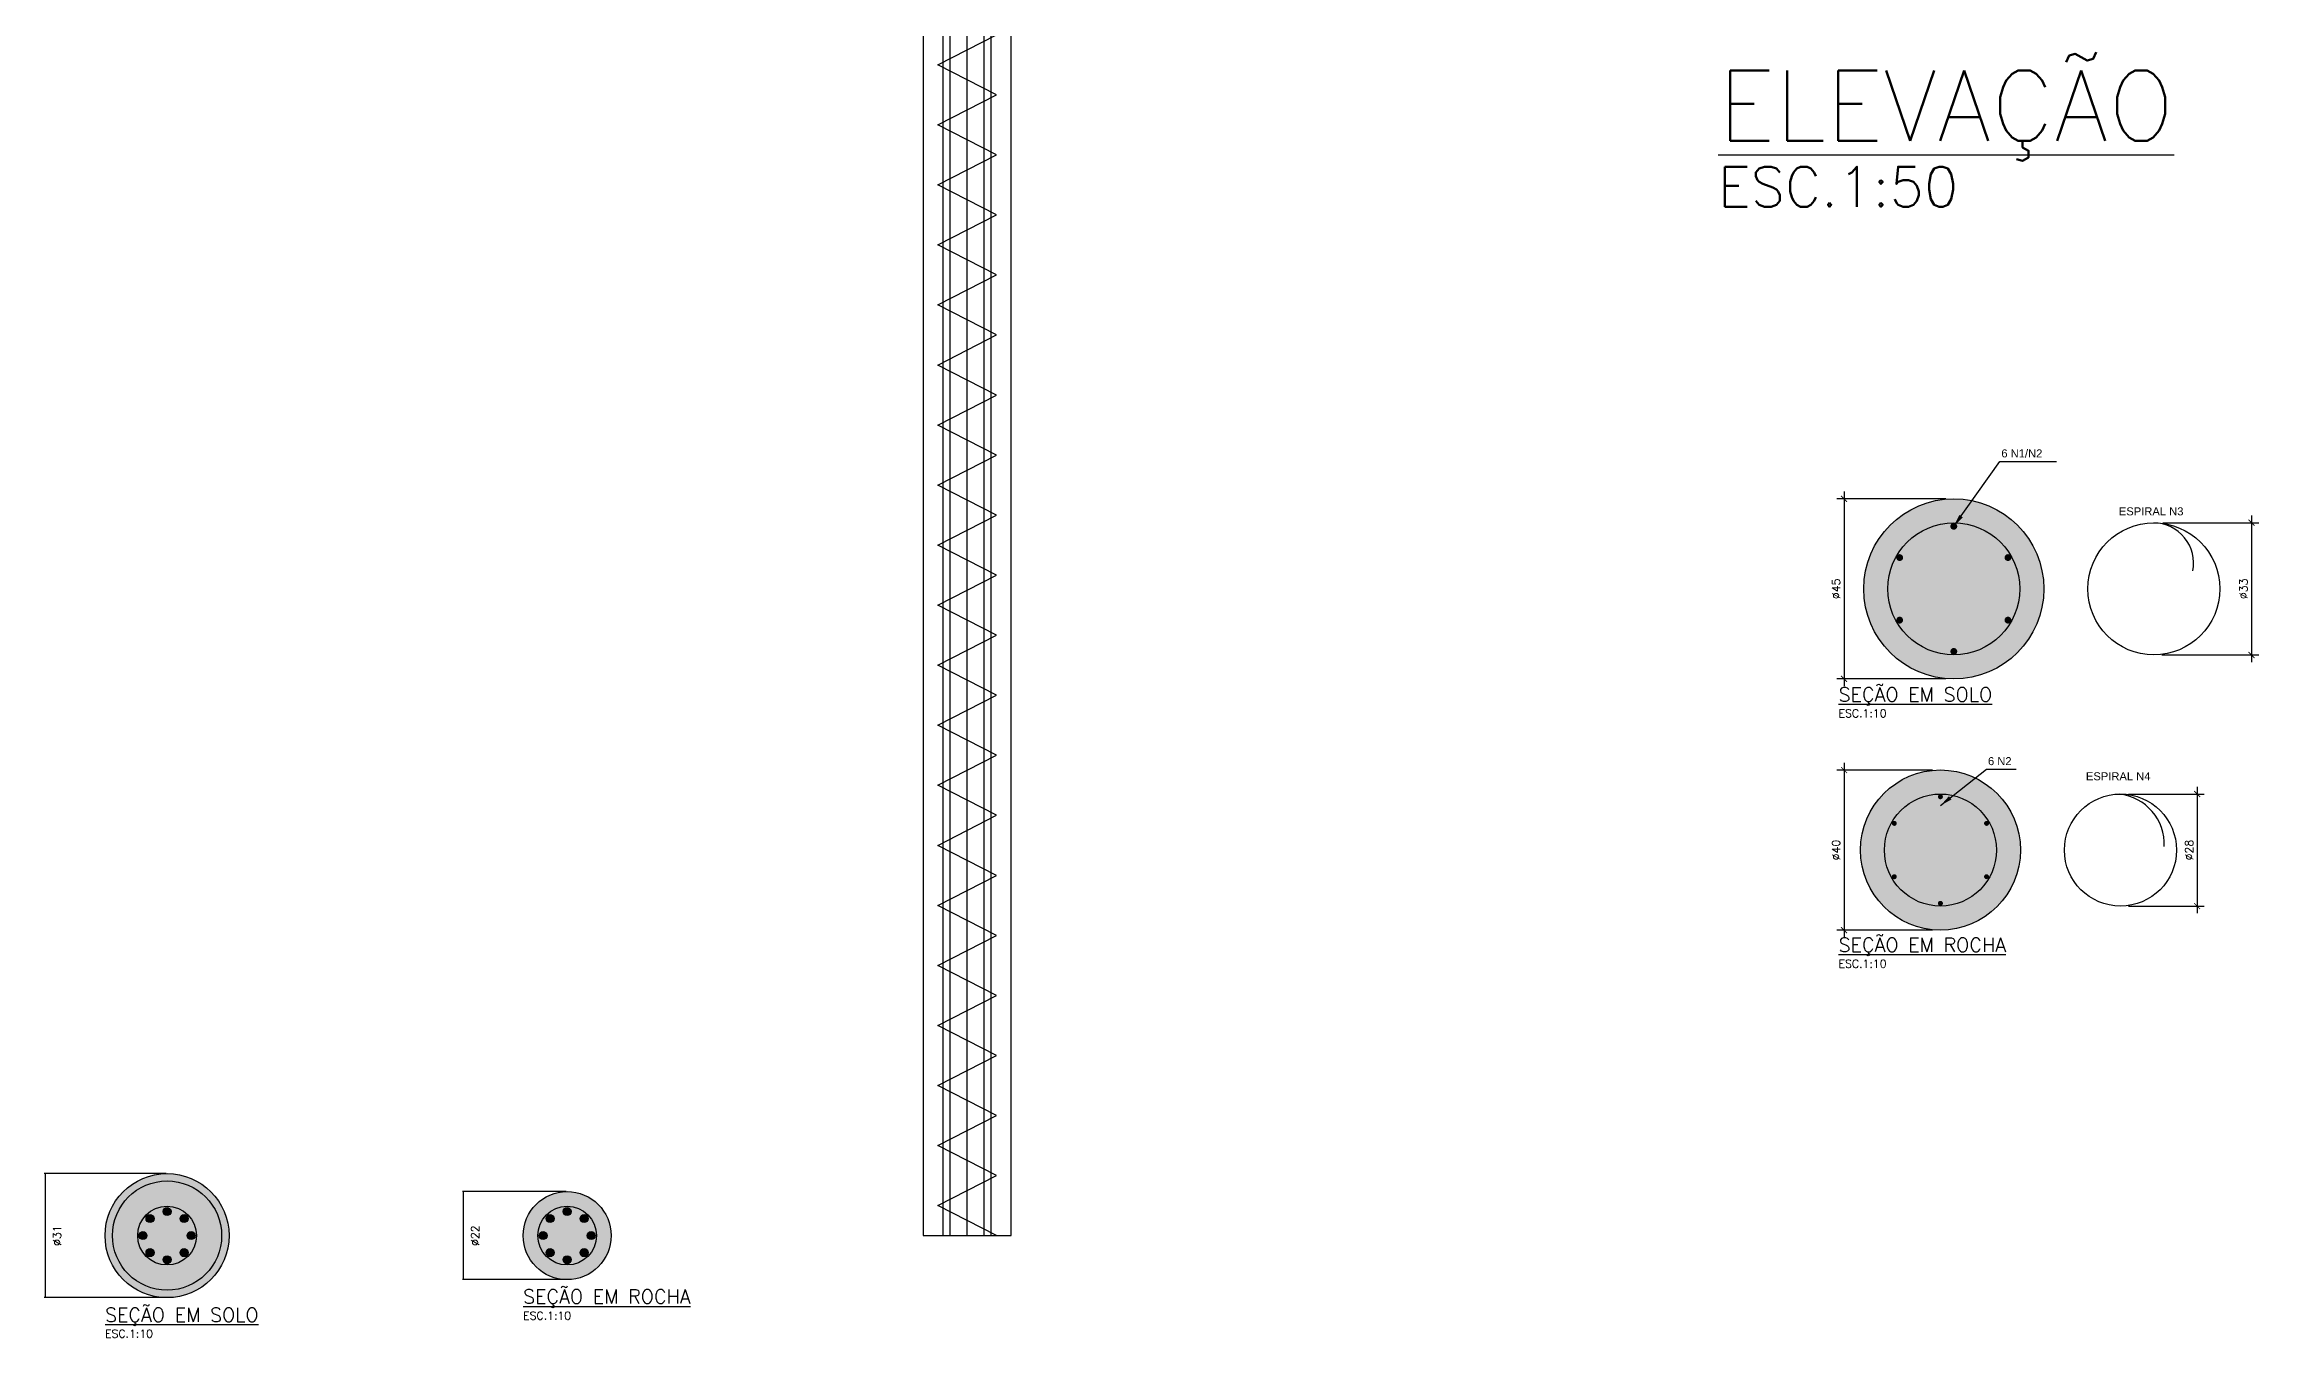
# Model space of a CAD drawing. Header units: millimetres. Extents: x -307 to 8753, y -255 to 18176.
# Drawn here: x -307 to 5228, y -255 to 2976 of the extents above; entities that cross this region are included whole.
import ezdxf

# ---------------------------------------------------------------- set-up
doc = ezdxf.new("R2010")
doc.units = ezdxf.units.MM
for name, color, linetype in [('ARMADURA', 4, 'Continuous'), ('CIVIL-254', 254, 'Continuous'), ('CIVIL-DIM', 1, 'Continuous'), ('CIVIL-FERRO-CORTE', 4, 'Continuous'), ('CIVIL-TX2', 2, 'Continuous'), ('CIVIL-TX5', 5, 'Continuous'), ('FERRO_05', 5, 'Continuous'), ('FORMA_02', 2, 'Continuous'), ('PERFIL', 3, 'Continuous'), ('REVESTIMENTO', 1, 'Continuous')]:
    doc.layers.add(name, color=color, linetype=linetype)
doc.styles.add('140CL-1_10', font='romans.shx', dxfattribs={"height": 35})
doc.styles.add('140CL-1_50', font='romans.shx', dxfattribs={"height": 175})
doc.styles.add('80CL-1_10', font='romans.shx', dxfattribs={"height": 20})
doc.styles.add('80CL-1_25', font='romans.shx', dxfattribs={"height": 50})
doc.styles.add('80CL-1_50', font='romans.shx', dxfattribs={"height": 100})
doc.styles.add('ARIAL NORMAL 12.5', font='arial.ttf', dxfattribs={"height": 25})
doc.dimstyles.new('TICK-1_10', dxfattribs={"dimscale": 10, "dimtxt": 2, "dimasz": 1.5, "dimexe": 1.8, "dimexo": 2, "dimgap": 1, "dimtad": 1, "dimlfac": 0.1, "dimtxsty": '80CL-1_10', "dimblk": 'ARCHTICK', "dimcen": -2, "dimdle": 1.8, "dimclrd": 1, "dimclre": 1, "dimclrt": 2, "dimadec": 4, "dimazin": 2, "dimtfac": 1, "dimtmove": 2, "dimatfit": 3, "dimlwd": -1})
doc.dimstyles.new('TICK-1_25', dxfattribs={"dimscale": 25, "dimtxt": 50, "dimasz": 1.5, "dimexe": 1.8, "dimexo": 2, "dimgap": 1, "dimtad": 1, "dimdec": 1, "dimlfac": 0.1, "dimtxsty": '80CL-1_25', "dimblk": 'ARCHTICK', "dimcen": -2, "dimdle": 1.8, "dimclrd": 1, "dimclre": 1, "dimclrt": 2, "dimadec": 4, "dimazin": 2, "dimtfac": 1, "dimtdec": 1, "dimtmove": 2, "dimatfit": 3, "dimlwd": -1})

# ---------------------------------------------------------------- blocks, each defined once
blk = doc.blocks.new('_ArchTick')
at = {"color": 0, "linetype": 'ByBlock', "const_width": 0.15}
blk.add_lwpolyline([(-0.5, -0.5), (0.5, 0.5)], dxfattribs=at)
blk = doc.blocks.new('*D31')
at = {"layer": 'CIVIL-DIM', "color": 1, "lineweight": -2, "transparency": 16777216}
for p, q in [((4445.9, 1840.7), (4173.5, 1840.7)), ((4445.9, 1390.7), (4173.5, 1390.7))]:
    blk.add_line(p, q, dxfattribs=at)
at = {"layer": 'CIVIL-DIM', "color": 1, "transparency": 16777216}
blk.add_line((4191.5, 1858.7), (4191.5, 1372.7), dxfattribs=at)
at = {"layer": 'Defpoints', "color": 0, "transparency": 16777216}
for p in [(4465.9, 1840.7), (4191.5, 1390.7), (4465.9, 1390.7)]:
    blk.add_point(p, dxfattribs=at)
at = {"layer": 'CIVIL-DIM', "color": 1, "transparency": 16777216, "xscale": 15, "yscale": 15, "zscale": 15}
for p, rotation in [((4191.5, 1840.7), 90), ((4191.5, 1390.7), 270)]:
    blk.add_blockref('_ArchTick', p, dxfattribs=dict(at, rotation=rotation))
at = {"layer": 'CIVIL-DIM', "color": 2, "transparency": 16777216, "insert": (4171.5, 1615.7), "char_height": 20, "attachment_point": 5, "rotation": 90, "style": '80CL-1_10'}
blk.add_mtext('%%C45', dxfattribs=at)
blk = doc.blocks.new('*D32')
at = {"layer": 'CIVIL-DIM', "color": 1, "lineweight": -2, "transparency": 16777216}
for p, q in [((4988.2, 1780.9), (5228, 1780.9)), ((4985.9, 1450.7), (5228, 1450.7))]:
    blk.add_line(p, q, dxfattribs=at)
at = {"layer": 'CIVIL-DIM', "color": 1, "transparency": 16777216}
blk.add_line((5210, 1798.9), (5210, 1432.7), dxfattribs=at)
at = {"layer": 'Defpoints', "color": 0, "transparency": 16777216}
for p in [(4968.2, 1780.9), (4965.9, 1450.7), (5210, 1450.7)]:
    blk.add_point(p, dxfattribs=at)
at = {"layer": 'CIVIL-DIM', "color": 1, "transparency": 16777216, "xscale": 15, "yscale": 15, "zscale": 15}
for p, rotation in [((5210, 1780.9), 90), ((5210, 1450.7), 270)]:
    blk.add_blockref('_ArchTick', p, dxfattribs=dict(at, rotation=rotation))
at = {"layer": 'CIVIL-DIM', "color": 2, "transparency": 16777216, "insert": (5190, 1615.8), "char_height": 20, "attachment_point": 5, "rotation": 90, "style": '80CL-1_10'}
blk.add_mtext('%%C33', dxfattribs=at)
blk = doc.blocks.new('*U28')
at = {"layer": 'CIVIL-FERRO-CORTE', "const_width": 8.53}
blk.add_lwpolyline([(-4.3, 0, 1), (4.3, 0, 1)], format="xyb", close=True, dxfattribs=at)
blk = doc.blocks.new('*U26')
at = {"layer": 'CIVIL-DIM', "color": 0, "linetype": 'ByBlock', "lineweight": -2, "transparency": 16777216}
blk.add_blockref('*U28', (910259.8, -387124.4), dxfattribs=at)
for p, rotation in [((910124.5, -387202.5), 59.99999999999999), ((910395.2, -387202.5), 300), ((910124.5, -387358.8), 120), ((910395.2, -387358.8), 239.9999999999999), ((910259.8, -387437), 180)]:
    blk.add_blockref('*U28', p, dxfattribs=dict(at, rotation=rotation))
blk = doc.blocks.new('*D33')
at = {"layer": 'CIVIL-DIM', "color": 1, "lineweight": -2, "transparency": 16777216}
for p, q in [((4412.5, 1163.2), (4173.5, 1163.2)), ((4412.5, 763.2), (4173.5, 763.2))]:
    blk.add_line(p, q, dxfattribs=at)
at = {"layer": 'CIVIL-DIM', "color": 1, "transparency": 16777216}
blk.add_line((4191.5, 1181.2), (4191.5, 745.2), dxfattribs=at)
at = {"layer": 'Defpoints', "color": 0, "transparency": 16777216}
for p in [(4432.5, 1163.2), (4191.5, 763.2), (4432.5, 763.2)]:
    blk.add_point(p, dxfattribs=at)
at = {"layer": 'CIVIL-DIM', "color": 1, "transparency": 16777216, "xscale": 15, "yscale": 15, "zscale": 15}
for p, rotation in [((4191.5, 1163.2), 90), ((4191.5, 763.2), 270)]:
    blk.add_blockref('_ArchTick', p, dxfattribs=dict(at, rotation=rotation))
at = {"layer": 'CIVIL-DIM', "color": 2, "transparency": 16777216, "insert": (4171.5, 963.2), "char_height": 20, "attachment_point": 5, "rotation": 90, "style": '80CL-1_10'}
blk.add_mtext('%%C40', dxfattribs=at)
blk = doc.blocks.new('*D34')
at = {"layer": 'CIVIL-DIM', "color": 1, "transparency": 16777216}
blk.add_line((5074, 1121.2), (5074, 805.2), dxfattribs=at)
at = {"layer": 'CIVIL-DIM', "color": 1, "lineweight": -2, "transparency": 16777216}
for p, q in [((4902.5, 1103.2), (5092, 1103.2)), ((4902.5, 823.2), (5092, 823.2))]:
    blk.add_line(p, q, dxfattribs=at)
at = {"layer": 'Defpoints', "color": 0, "transparency": 16777216}
for p in [(4882.5, 1103.2), (4882.5, 823.2), (5074, 823.2)]:
    blk.add_point(p, dxfattribs=at)
at = {"layer": 'CIVIL-DIM', "color": 1, "transparency": 16777216, "xscale": 15, "yscale": 15, "zscale": 15}
for p, rotation in [((5074, 1103.2), 90), ((5074, 823.2), 270)]:
    blk.add_blockref('_ArchTick', p, dxfattribs=dict(at, rotation=rotation))
at = {"layer": 'CIVIL-DIM', "color": 2, "transparency": 16777216, "insert": (5054, 963.2), "char_height": 20, "attachment_point": 5, "rotation": 90, "style": '80CL-1_10'}
blk.add_mtext('%%C28', dxfattribs=at)
blk = doc.blocks.new('*U29')
at = {"layer": 'CIVIL-FERRO-CORTE', "const_width": 6.11}
blk.add_lwpolyline([(3.1, 0, 1), (-3.1, 0, 1)], format="xyb", close=True, dxfattribs=at)
blk = doc.blocks.new('*U30')
at = {"color": 0, "linetype": 'ByBlock', "lineweight": -2, "transparency": 16777216}
for p, rotation in [((6917.9, 5573.6), 180), ((6802.6, 5507.1), 240), ((7033.2, 5507.1), 120), ((6802.6, 5373.9), 300), ((7033.2, 5373.9), 59.99999999999999)]:
    blk.add_blockref('*U29', p, dxfattribs=dict(at, rotation=rotation))
blk.add_blockref('*U29', (6917.9, 5307.4), dxfattribs=at)
blk = doc.blocks.new('*D1')
at = {"color": 1}
for p, q in [((-2, 155), (-306.8, 155)), ((-305, 155), (-305, -155)), ((-2, -155), (-306.8, -155))]:
    blk.add_line(p, q, dxfattribs=at)
at = {"layer": 'Defpoints'}
for p in [(-305, 155), (0, 155), (0, -155)]:
    blk.add_point(p, dxfattribs=at)
at = {"color": 1, "xscale": 1.5, "yscale": 1.5}
for p, rotation in [((-305, 155), 270), ((-305, -155), 90)]:
    blk.add_blockref('_ArchTick', p, dxfattribs=dict(at, rotation=rotation))
at = {"color": 2, "insert": (-275, 0), "char_height": 20, "attachment_point": 5, "rotation": 90, "style": '80CL-1_10'}
blk.add_mtext('%%c31', dxfattribs=at)
blk = doc.blocks.new('*D2')
at = {"color": 1}
for p, q in [((998, 110), (738.2, 110)), ((740, 110), (740, -110)), ((998, -110), (738.2, -110))]:
    blk.add_line(p, q, dxfattribs=at)
at = {"layer": 'Defpoints'}
for p in [(740, 110), (1000, 110), (1000, -110)]:
    blk.add_point(p, dxfattribs=at)
at = {"color": 1, "xscale": 1.5, "yscale": 1.5}
for p, rotation in [((740, 110), 270), ((740, -110), 90)]:
    blk.add_blockref('_ArchTick', p, dxfattribs=dict(at, rotation=rotation))
at = {"color": 2, "insert": (770, 0), "char_height": 20, "attachment_point": 5, "rotation": 90, "style": '80CL-1_10'}
blk.add_mtext('%%c22', dxfattribs=at)

msp = doc.modelspace()

# ---------------------------------------------------------------- hatches: boundary and pattern name
at = {"layer": 'CIVIL-254'}
h = msp.add_hatch(color=256, dxfattribs=at)
h.dxf.hatch_style = 1
h.paths.add_polyline_path([(4690.898, 1615.726, 1), (4240.898, 1615.726, 1)])
h = msp.add_hatch(color=256, dxfattribs=at)
h.dxf.hatch_style = 1
edge = h.paths.add_edge_path()
edge.add_arc((4432.457, 963.226), 200, 0, 360)
h = msp.add_hatch(color=256, dxfattribs=at)
edge = h.paths.add_edge_path()
edge.add_ellipse((0, 0), major_axis=(155, 0), ratio=1, start_angle=0, end_angle=360)
h = msp.add_hatch(color=256, dxfattribs=at)
edge = h.paths.add_edge_path()
edge.add_ellipse((1000, 0), major_axis=(110, 0), ratio=1, start_angle=0, end_angle=360)
at = {"layer": 'FERRO_05'}
h = msp.add_hatch(color=256, dxfattribs=at)
edge = h.paths.add_edge_path()
edge.add_ellipse((0, 60.2), major_axis=(10, 0), ratio=1, start_angle=0, end_angle=360)
h = msp.add_hatch(color=256, dxfattribs=at)
edge = h.paths.add_edge_path()
edge.add_ellipse((1000, 60.2), major_axis=(10, 0), ratio=1, start_angle=0, end_angle=360)
h = msp.add_hatch(color=256, dxfattribs=at)
edge = h.paths.add_edge_path()
edge.add_ellipse((-60.2, 0), major_axis=(10, 0), ratio=1, start_angle=0, end_angle=360)
h = msp.add_hatch(color=256, dxfattribs=at)
edge = h.paths.add_edge_path()
edge.add_ellipse((-42.568, 42.568), major_axis=(10, 0), ratio=1, start_angle=0, end_angle=360)
h = msp.add_hatch(color=256, dxfattribs=at)
edge = h.paths.add_edge_path()
edge.add_ellipse((42.568, 42.568), major_axis=(10, 0), ratio=1, start_angle=0, end_angle=360)
h = msp.add_hatch(color=256, dxfattribs=at)
edge = h.paths.add_edge_path()
edge.add_ellipse((60.2, 0), major_axis=(10, 0), ratio=1, start_angle=0, end_angle=360)
h = msp.add_hatch(color=256, dxfattribs=at)
edge = h.paths.add_edge_path()
edge.add_ellipse((939.8, 0), major_axis=(10, 0), ratio=1, start_angle=0, end_angle=360)
h = msp.add_hatch(color=256, dxfattribs=at)
edge = h.paths.add_edge_path()
edge.add_ellipse((957.432, 42.568), major_axis=(10, 0), ratio=1, start_angle=0, end_angle=360)
h = msp.add_hatch(color=256, dxfattribs=at)
edge = h.paths.add_edge_path()
edge.add_ellipse((1042.568, 42.568), major_axis=(10, 0), ratio=1, start_angle=0, end_angle=360)
h = msp.add_hatch(color=256, dxfattribs=at)
edge = h.paths.add_edge_path()
edge.add_ellipse((1060.2, 0), major_axis=(10, 0), ratio=1, start_angle=0, end_angle=360)
h = msp.add_hatch(color=256, dxfattribs=at)
edge = h.paths.add_edge_path()
edge.add_ellipse((-42.568, -42.568), major_axis=(10, 0), ratio=1, start_angle=0, end_angle=360)
h = msp.add_hatch(color=256, dxfattribs=at)
edge = h.paths.add_edge_path()
edge.add_ellipse((0, -60.2), major_axis=(10, 0), ratio=1, start_angle=0, end_angle=360)
h = msp.add_hatch(color=256, dxfattribs=at)
edge = h.paths.add_edge_path()
edge.add_ellipse((42.568, -42.568), major_axis=(10, 0), ratio=1, start_angle=0, end_angle=360)
h = msp.add_hatch(color=256, dxfattribs=at)
edge = h.paths.add_edge_path()
edge.add_ellipse((957.432, -42.568), major_axis=(10, 0), ratio=1, start_angle=0, end_angle=360)
h = msp.add_hatch(color=256, dxfattribs=at)
edge = h.paths.add_edge_path()
edge.add_ellipse((1000, -60.2), major_axis=(10, 0), ratio=1, start_angle=0, end_angle=360)
h = msp.add_hatch(color=256, dxfattribs=at)
edge = h.paths.add_edge_path()
edge.add_ellipse((1042.568, -42.568), major_axis=(10, 0), ratio=1, start_angle=0, end_angle=360)

# ---------------------------------------------------------------- linework, layer by layer
at = {"layer": 'ARMADURA'}
msp.add_lwpolyline([(1926.65, 0), (2073.35, 0), (1926.65, 75), (2073.35, 150), (1926.65, 225), (2073.35, 300), (1926.65, 375), (2073.35, 450), (1926.65, 525), (2073.35, 600), (1926.65, 675), (2073.35, 750), (1926.65, 825), (2073.35, 900), (1926.65, 975), (2073.35, 1050), (1926.65, 1125), (2073.35, 1200), (1926.65, 1275), (2073.35, 1350), (1926.65, 1425), (2073.35, 1500), (1926.65, 1575), (2073.35, 1650), (1926.65, 1725), (2073.35, 1800), (1926.65, 1875), (2073.35, 1950), (1926.65, 2025), (2073.35, 2100), (1926.65, 2175), (2073.35, 2250), (1926.65, 2325), (2073.35, 2400), (1926.65, 2475), (2073.35, 2550), (1926.65, 2625), (2073.35, 2700), (1926.65, 2775), (2073.35, 2850), (1926.65, 2925), (2073.35, 3000)], dxfattribs=at)
for centre in [(0, 0), (1000, 0)]:
    msp.add_circle(centre, 73.35, dxfattribs=at)
at = {"layer": 'FERRO_05'}
for p, q in [((1939.8, 0), (1939.8, 14000)), ((1957.432, 0), (1957.432, 14000)), ((1957.432, 0), (1957.432, 14000)), ((2000, 0), (2000, 14000)), ((2000, 0), (2000, 14000)), ((2042.568, 0), (2042.568, 14000)), ((2042.568, 0), (2042.568, 14000)), ((2060.2, 0), (2060.2, 14000))]:
    msp.add_line(p, q, dxfattribs=at)
for centre, radius in [((4465.898, 1615.726), 165), ((4965.898, 1615.726), 165), ((4432.457, 963.226), 140), ((4882.457, 963.226), 140), ((4882.457, 963.226), 140), ((0, 60.2), 10), ((1000, 60.2), 10), ((-60.2, 0), 10), ((-42.568, 42.568), 10), ((42.568, 42.568), 10), ((60.2, 0), 10), ((939.8, 0), 10), ((957.432, 42.568), 10), ((1042.568, 42.568), 10), ((1060.2, 0), 10), ((-42.568, -42.568), 10), ((0, -60.2), 10), ((42.568, -42.568), 10), ((957.432, -42.568), 10), ((1000, -60.2), 10), ((1042.568, -42.568), 10)]:
    msp.add_circle(centre, radius, dxfattribs=at)
for centre, radius, start, end in [((4964.305, 1679.92), 100.819, 348.864721, 89.09449), ((4865.485, 977.27), 126.708, 357.65992, 83.631202)]:
    msp.add_arc(centre, radius, start, end, dxfattribs=at)
at = {"layer": 'FORMA_02'}
for centre, radius in [((4465.898, 1615.726), 225), ((4432.457, 963.226), 200), ((0, 0), 155), ((1000, 0), 110)]:
    msp.add_circle(centre, radius, dxfattribs=at)
at = {"layer": 'PERFIL'}
msp.add_lwpolyline([(1890, 0), (2110, 0), (2110, 3000), (1890, 3000), (1890, 0)], dxfattribs=at)
at = {"layer": 'REVESTIMENTO'}
for centre, radius in [((0, 0), 136.5), ((1000, 0), 110)]:
    msp.add_circle(centre, radius, dxfattribs=at)

# ---------------------------------------------------------------- block references
msp.add_blockref('*U30', (-2485.448, -4477.279))
at = {"layer": 'CIVIL-DIM'}
msp.add_blockref('*U26', (-905793.918, 388896.395), dxfattribs=at)

# ---------------------------------------------------------------- texts
at = {"layer": 'CIVIL-TX2'}
for s, height, style, p in [('ESC.1:50', 100, '80CL-1_50', (3876.75, 2570.439)), ('6 N1/N2', 20, 'ARIAL NORMAL 12.5', (4584.716, 1944.191)), ('ESPIRAL N3', 20, 'ARIAL NORMAL 12.5', (4878.378, 1799.392)), ('ESC.1:10', 20, '80CL-1_10', (4177.809, 1294.681)), ('6 N2', 20, 'ARIAL NORMAL 12.5', (4551.275, 1175.389)), ('ESPIRAL N4', 20, 'ARIAL NORMAL 12.5', (4796.024, 1137.545)), ('ESC.1:10', 20, '80CL-1_10', (4177.809, 669.181)), ('ESC.1:10', 20, '80CL-1_10', (890, -210)), ('ESC.1:10', 20, '80CL-1_10', (-155, -255))]:
    msp.add_text(s, height=height, dxfattribs=dict(at, style=style)).set_placement(p)
at = {"layer": 'CIVIL-TX5'}
for s, height, style, p in [('%%UELEVAÇÃO', 175, '140CL-1_50', (3876.75, 2735.439)), ('%%USEÇÃO EM SOLO', 35, '140CL-1_10', (4177.809, 1334.681)), ('%%USEÇÃO EM ROCHA', 35, '140CL-1_10', (4177.809, 709.181)), ('%%USEÇÃO EM ROCHA', 35, '140CL-1_10', (890, -170)), ('%%USEÇÃO EM SOLO', 35, '140CL-1_10', (-155, -215))]:
    msp.add_text(s, height=height, dxfattribs=dict(at, style=style)).set_placement(p)

# ---------------------------------------------------------------- dimensions: what is measured, and where the dimension line sits
for base, p1, p2, picture, middle in [((-305, 155), (0, 155), (0, -155), '*D1', (-275, 0)), ((740, 110), (1000, 110), (1000, -110), '*D2', (770, 0))]:
    dim = msp.add_linear_dim(base=base, p1=p1, p2=p2, angle=90, dimstyle='TICK-1_10', override={"dimscale": 1, "dimtxt": 20, "dimgap": 20, "dimtad": 1, "dimpost": '%%c<>'})
    dim.commit()
    dim.dimension.update_dxf_attribs({"geometry": picture, "text_midpoint": middle})
at = {"layer": 'CIVIL-DIM'}
for base, p1, p2, picture, middle in [((4191.493, 1390.726), (4465.898, 1840.726), (4465.898, 1390.726), '*D31', (4171.493, 1615.726)), ((4191.493, 763.226), (4432.457, 1163.226), (4432.457, 763.226), '*D33', (4171.493, 963.226)), ((5074.04, 823.226), (4882.457, 1103.226), (4882.457, 823.226), '*D34', (5054.04, 963.226))]:
    dim = msp.add_linear_dim(base=base, p1=p1, p2=p2, angle=90, text='%%C<>', dimstyle='TICK-1_10', dxfattribs=at)
    dim.commit()
    dim.dimension.update_dxf_attribs({"geometry": picture, "text_midpoint": middle})
dim = msp.add_linear_dim(base=(5209.981, 1450.726), p1=(4968.247, 1780.919), p2=(4965.898, 1450.726), angle=90, text='%%C<>', dimstyle='TICK-1_10', override={"dimdec": 0}, dxfattribs=at)
dim.commit()
dim.dimension.update_dxf_attribs({"geometry": '*D32', "text_midpoint": (5189.981, 1615.823)})

# ---------------------------------------------------------------- leaders
for points in [[(4465.898, 1772.023), (4581.036, 1934.271), (4722.9, 1934.271)], [(4432.457, 1074.346), (4547.595, 1165.469), (4621.95, 1165.469)]]:
    msp.add_leader(points, dimstyle='TICK-1_25', override={"dimasz": 1.25, "dimgap": 1, "dimtad": 0}, dxfattribs=at)

doc.saveas('drawing.dxf')
